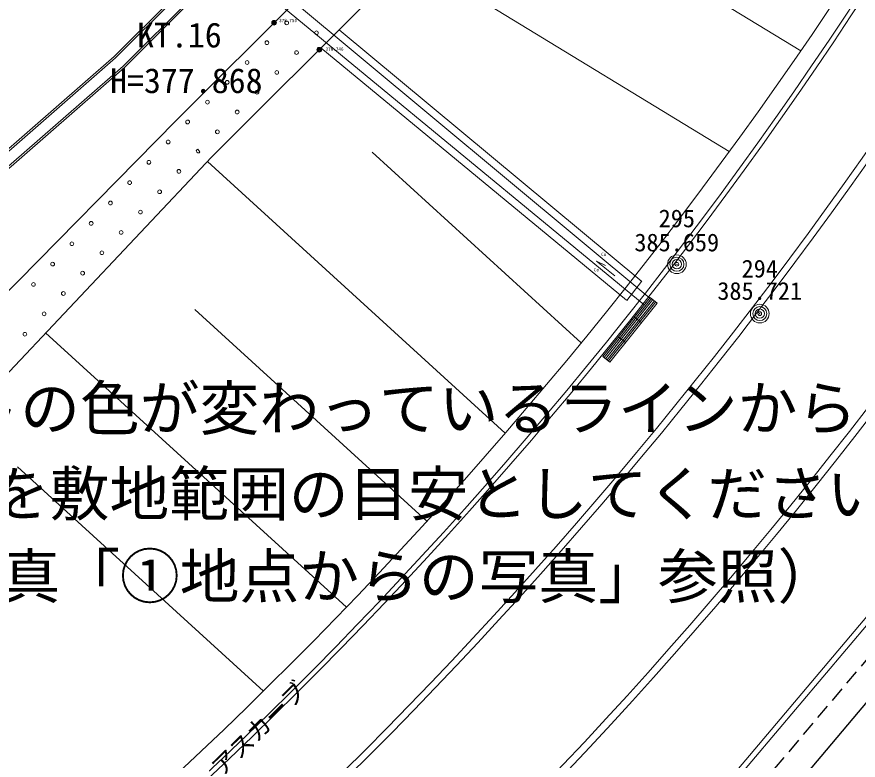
# Model space of a CAD drawing. Units: millimetres, scale not verified. Extents: x -77100 to 77100, y -52400 to 52400.
# Drawn here: x -9867 to 12650, y -11592 to 8309 of the extents above; entities that cross this region are included whole.
import ezdxf
from ezdxf.enums import TextEntityAlignment as Align

# ---------------------------------------------------------------- set-up
doc = ezdxf.new("R2010")
doc.units = ezdxf.units.MM
doc.header["$LTSCALE"] = 200
doc.header["$PDMODE"] = 32
doc.header["$PDSIZE"] = 100
doc.linetypes.add('DASHED2', pattern=[3, 2, -1])
for name, color, linetype, lineweight in [('0-0_D-BGD', 7, 'Continuous', 13), ('0-1_D-BGD-HTXT', 251, 'Continuous', 13), ('0-3_D-BMK-SRVR', 3, 'Continuous', 13), ('0-B_建築限界面積', 5, 'Continuous', 25)]:
    doc.layers.add(name, color=color, linetype=linetype, lineweight=lineweight)
doc.styles.add('ＭＳ ゴシック', font='')
doc.styles.get('ＭＳ ゴシック').set_extended_font_data('MS Gothic')

msp = doc.modelspace()

# ---------------------------------------------------------------- linework, layer by layer
at = {"layer": '0-0_D-BGD'}
for p, q in [((11117.5, 7401.7), (2148, 12865.3)), ((-3665.4, 10836.7), (-7260.8, 7244.5)), ((-3630.1, 10801.3), (-7226.7, 7207.9)), ((-7021.9, 6988.5), (-3404.1, 10603)), ((-5605.3, 5530), (-483.4, 10647.4)), ((-6988.9, 6951.9), (-3362.8, 10574.8)), ((7070.5, 781.3), (-3476.9, 9568.7)), ((-4652.7, 4552.8), (40.9, 9242.1)), ((6921.6, 595.8), (-3660.3, 9331)), ((9201.5, 4701.6), (2608, 8718)), ((6855.8, 1220.5), (-1238.4, 7964)), ((-1727, 7475.8), (6453.9, 722.6)), ((-22987.8, -6466.1), (-7260.8, 7244.5)), ((-22921.8, -6474.9), (-7226.7, 7207.9)), ((-22525.9, -6527.7), (-7021.9, 6988.5)), ((-22459.9, -6536.5), (-6987.7, 6951.9)), ((-18201.4, -7248.3), (-5605.3, 5530)), ((-4967.5, 4698), (-5019.8, 4766.2)), ((-16173.2, -7629.9), (-4652.7, 4552.8)), ((5236.3, -421.8), (-357.6, 4681.6)), ((3204.4, -2836.8), (-4768.5, 4437)), ((6850.1, 1225.3), (6458.9, 718.4)), ((5853.5, -812.5), (7121.2, 767.9)), ((5890.9, -842.5), (7158.6, 737.8)), ((5928.4, -872.5), (7196.1, 707.8)), ((5965.8, -902.6), (7233.5, 677.7)), ((1110.1, -5194.9), (-5101.4, 472)), ((6003.3, -932.6), (7271, 647.7)), ((6661.2, 271.1), (6848.4, 120.9)), ((-1046.4, -7496.2), (-9099.3, -149.4)), ((6238.6, -255.6), (6425.8, -405.8)), ((-3265.4, -9740.6), (-9845.3, -3737.6))]:
    msp.add_line(p, q, dxfattribs=at)
at = {"layer": '0-0_D-BGD', "color": 6}
msp.add_line((5816.1, -782.4), (6003.3, -932.6), dxfattribs=at)
at = {"layer": '0-0_D-BGD'}
for points in [[(33049.9, 26595.4), (29494.8, 18397.3), (25082.6, 9827), (20157.7, 1868.5), (14760.6, -5514.6), (9061.5, -12266.4), (3091.8, -18360)], [(33202.5, 26595.4), (29602, 18292.4), (25189.8, 9722.1), (20264.9, 1763.5), (14867.7, -5619.5), (9168.7, -12371.4), (3198.9, -18464.9)], [(6133.9, 1370.9), (5650.5, 1770), (5886.9, 1649.3)]]:
    msp.add_lwpolyline(points, dxfattribs=at)
msp.add_lwpolyline([(6003.3, -932.6), (7271, 647.7), (7083.8, 797.9), (5816.1, -782.4)], close=True, dxfattribs=at)
for centre in [(-2644.6, 8146.7), (-1849.1, 7881.7), (-3174.8, 7616.3), (-2379.3, 7351.3), (-3705, 7085.8), (-2909.5, 6820.8), (-4235.3, 6555.4), (-3439.7, 6290.4), (-4765.5, 6024.9), (-3969.9, 5759.9), (-5295.7, 5494.4), (-4500.1, 5229.5), (-5816.5, 4959.4), (-6331.8, 4414.5), (-5529.3, 4171.6), (-6847.2, 3869.5), (-6044.6, 3626.7), (-7362.5, 3324.6), (-6559.9, 3081.7), (-7877.8, 2779.7), (-7075.2, 2536.8), (-8393.1, 2234.7), (-7590.5, 1991.9), (-8908.4, 1689.8), (-8105.8, 1446.9), (-9423.7, 1144.9), (-8621.1, 902), (-9136.4, 357.1), (-9651.8, -187.9)]:
    msp.add_circle(centre, 50, dxfattribs=at)
for centre, radius, start, end in [((-86053, 74325.6), 117987, 313.02609, 339.18853), ((-83527.9, 71748), 114912.5, 313.14974, 339.92152), ((-83526.8, 71747.2), 115041.2, 313.1901, 339.90655), ((-86318.7, 74215.6), 121132.7, 313.90457, 338.97629), ((-86184.5, 74095.6), 121132.7, 313.90069, 338.98929), ((-83194.8, 71585.1), 121132.7, 313.75925, 339.21306), ((-83052.1, 71444.9), 121132.7, 313.75938, 339.232), ((-5013.9, 4716.5), 50, 96.70253, 338.24161)]:
    msp.add_arc(centre, radius, start, end, dxfattribs=at)
at = {"layer": '0-1_D-BGD-HTXT'}
for centre, radius in [((-2981.9, 8151.1), 62.5), ((-2981.9, 8151.1), 46.9), ((-2981.9, 8151.1), 31.2), ((-1774.7, 7428.2), 62.5), ((-1774.7, 7428.2), 46.9), ((-1774.7, 7428.2), 31.2)]:
    msp.add_circle(centre, radius, dxfattribs=at)
at = {"layer": '0-1_D-BGD-HTXT', "color": 7}
for centre, radius in [((7798.2, 1684.6), 250), ((7798.2, 1684.6), 187.5), ((7798.2, 1684.6), 125), ((10017.2, 362.6), 250), ((10017.2, 362.6), 187.5), ((10017.2, 362.6), 125)]:
    msp.add_circle(centre, radius, dxfattribs=at)
at = {"layer": '0-1_D-BGD-HTXT'}
for p in [(-2981.9, 8151.1), (-1774.7, 7428.2)]:
    msp.add_point(p, dxfattribs=at)
at = {"layer": '0-1_D-BGD-HTXT', "color": 7}
for p in [(7798.2, 1684.6), (10017.2, 362.6)]:
    msp.add_point(p, dxfattribs=at)
at = {"layer": '0-B_建築限界面積', "color": 1}
msp.add_line((15910.1, -6438.8), (10149.5, -13263.5), dxfattribs=at)
at = {"layer": '0-B_建築限界面積', "linetype": 'DASHED2'}
msp.add_lwpolyline([(20761.2, 1445.6), (15306.6, -6016), (9546, -12840.7), (7410.6, -15020.4)], dxfattribs=at)

# ---------------------------------------------------------------- texts
at = {"layer": '0-0_D-BGD', "style": 'ＭＳ ゴシック', "width": 1.05}
for p in [(5772.6, 1876.3), (5577.5, 1466.4)]:
    msp.add_text('Co', height=91.64, dxfattribs=at).set_placement(p, align=Align.BOTTOM_LEFT)
at = {"layer": '0-1_D-BGD-HTXT', "style": 'ＭＳ ゴシック', "width": 1.05}
for s, p in [('378.750', (-2848, 8138.5)), ('378.746', (-1604.1, 7372.5))]:
    msp.add_text(s, height=91.64, dxfattribs=at).set_placement(p, align=Align.BOTTOM_LEFT)
at = {"layer": '0-1_D-BGD-HTXT', "style": 'ＭＳ ゴシック'}
for s, p in [('295', (7310.9, 2533)), ('294', (9529.9, 1187.3))]:
    msp.add_text(s, height=476.3, dxfattribs=at).set_placement(p, align=Align.BOTTOM_LEFT)
at = {"layer": '0-1_D-BGD-HTXT', "color": 7, "style": 'ＭＳ ゴシック'}
for s, p in [('385.659', (6661.2, 1888.3)), ('385.721', (8880.2, 590.4))]:
    msp.add_text(s, height=476.3, dxfattribs=at).set_placement(p, align=Align.BOTTOM_LEFT)
msp.add_text('アスカーブ', height=476.3, rotation=44.579, dxfattribs=at).set_placement((-4278.6, -12153.3), align=Align.BOTTOM_LEFT)
at = {"layer": '0-3_D-BMK-SRVR', "style": 'ＭＳ ゴシック'}
for s, p in [('KT.16', (-6650.6, 7289)), ('H=377.868', (-7372.7, 6067.1))]:
    msp.add_text(s, height=666.9, dxfattribs=at).set_placement(p, align=Align.BOTTOM_LEFT)
at = {"layer": '0-B_建築限界面積', "style": 'ＭＳ ゴシック'}
for s, p in [('アスファルトの色が変わっているラインから', (-19377.8, -3105.5)), ('0.75mの位置を敷地範囲の目安としてください。', (-19378.4, -5396.2)), ('（p.18現地写真「①地点からの写真」参照）', (-19900, -7605.7))]:
    msp.add_text(s, height=1173, dxfattribs=at).set_placement(p, align=Align.BOTTOM_LEFT)

doc.saveas('drawing.dxf')
